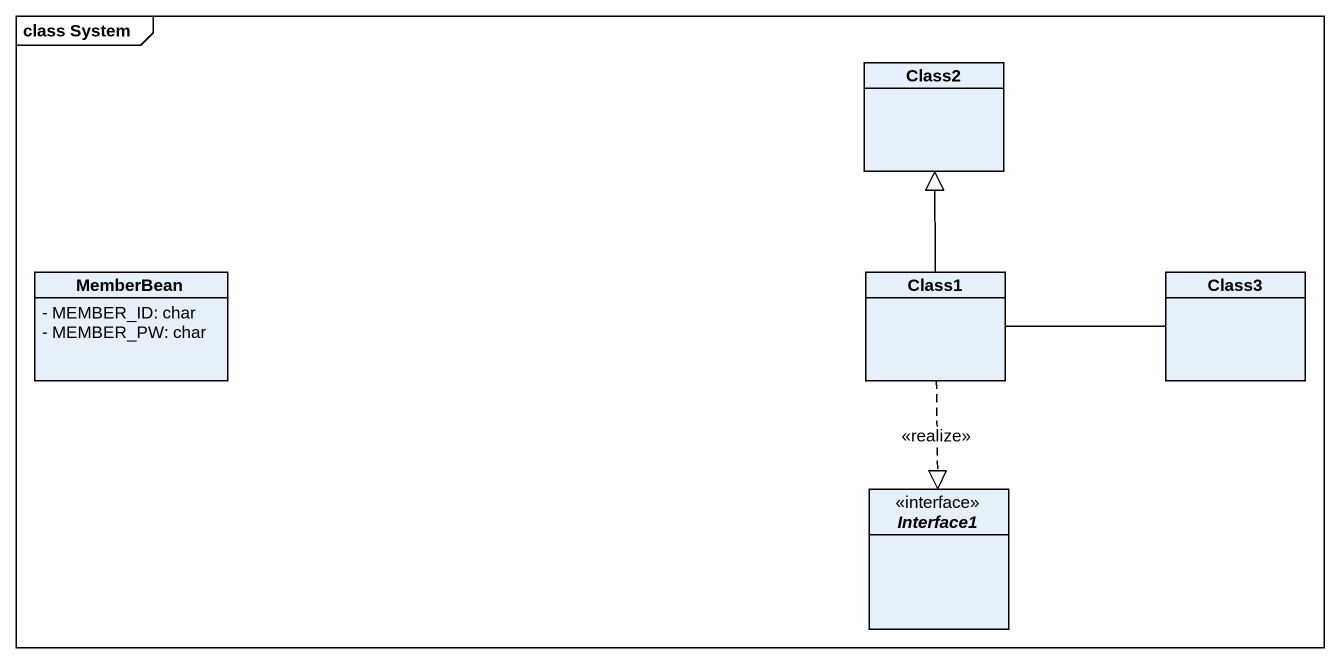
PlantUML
@startuml
mainframe class System
hide circle
hide empty members
skinparam classAttributeIconSize 0
class Class2
class MemberBean {
  - MEMBER_ID: char
  - MEMBER_PW: char
}
class Class1
class Class3
interface Interface1 <<interface>>
Class1 -up-|> Class2
Class1 -right- Class3
Class1 ..|> Interface1 : <<realize>>
@enduml
